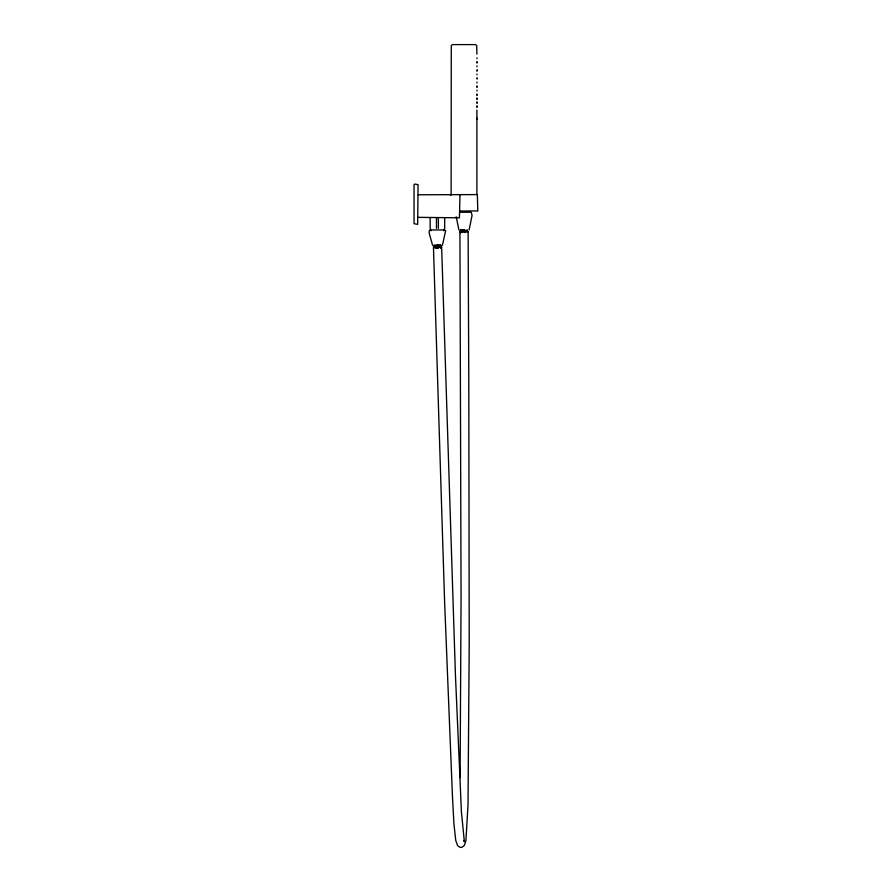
<?xml version="1.0" encoding="UTF-8"?>
<svg xmlns="http://www.w3.org/2000/svg" width="892" height="892" viewBox="0 0 892 892"><rect width="100%" height="100%" fill="white"/><g stroke="black" fill="none" stroke-linecap="round" stroke-linejoin="round"><path stroke-width="1.34" d="M440.012 246.125L440.079 247.251M460.595 229.913L460.45 232.767L460.562 230.047M476.897 54.111L476.741 45.726L475.692 44.6L452.333 44.6L451.274 45.726L451.118 194.512M476.975 107.163L476.975 106.07L476.975 107.085M476.975 103.138L476.975 102.034L476.975 103.059M476.975 94.139L476.975 95.165L476.975 94.329M476.975 90.973L476.975 90.114M476.975 70.981L477.287 69.799L476.975 70.825M476.975 65.863L476.975 66.788M460.094 777.601L461.064 598.142L459.938 231.697L465.591 231.418M476.975 58.727L476.975 57.868M476.975 74.85L476.975 73.991M462.011 232.399L462.257 230.181L464.977 230.192L464.988 232.477L465 230.627L465.078 232.455L466.739 230.114M436.311 248.5L436.712 245.122L437.002 248.444L437.403 245.088L438.106 245.077L438.195 248.166C439.834 239.368 437.615 251.834 439.41 245.389M438.407 247.708L438.786 245.423L436.511 245.701M438.117 245.456L437.493 247.798L437.426 245.478L436.824 246.894L436.723 245.501L436.11 247.708L436.043 245.501M469.092 229.969L472.069 215.463L471.266 212.24L459.692 212.24M467.14 230.872L467.419 230.025L467.441 231.909M443.859 230.783L444.673 228.363L444.673 217.615M442.41 245.289L445.632 230.783L444.673 229.969L430.178 229.969L429.197 230.783L429.197 233.191L432.587 245.289M476.986 119.305L476.986 118.123M460.629 231.664L465.579 231.34L460.105 231.374L460.974 231.652M418.326 194.768L477.354 194.601L477.777 210.913M417.668 224.282L418.069 184.677L414.691 184.031L414.044 184.677L414.044 223.691L417.423 224.327M464.141 841L463.896 840.465L464.353 841.557L461.409 811.843L455.433 674.921L441.64 247.151L433.456 247.374L444.629 602.624L452.489 797.113L453.95 824.175L455.756 840.465L457.652 845.727L460.216 847.4L461.766 847.355L464.253 845.549L465.914 840.61L468.021 804.785L469.214 644.035L468.802 384.073L468.122 231.652L459.938 231.697M441.64 247.151L435.965 247.508M461.978 231.363L465.133 231.24M464.319 230.772L465.802 230.448M436.745 246.515L433.4 246.794M437.626 246.404L434.917 246.627M462.134 231.374L468.122 231.652M461.788 229.802L462.379 229.779M463.037 229.757L464.431 229.746M459.581 211.047L477.454 210.913M450.025 194.835L451.33 194.835M463.684 229.969L464.342 229.969M437.091 245.289L437.738 245.289M439.946 245.077L438.853 247.363L438.786 245.467M434.883 245.501L435.463 246.783M476.975 83.001L476.975 82.053M418.136 217.336L459.436 217.815L459.982 195.393M461.197 230.125L461.822 232.399M430.97 230.783L430.156 228.363L430.156 217.615M458.934 229.969L456.202 216.812M439.957 245.345L440.358 247.809L440.403 245.3L440.782 247.184L440.96 246.114L441.061 247.965L440.927 245.222M434.727 247.519L434.426 245.267L434.46 247.586M440.392 245.088L440.693 247.731M434.348 247.597L434.103 245.311L433.958 247.374M476.975 78.017L477.287 79.042L476.975 78.217M476.975 86.078L476.975 87.104L476.975 86.268M460.439 230.013L460.573 232.712M440.726 245.11L440.804 247.731M434.95 247.497L434.872 245.222L436.032 245.144L436.132 248.511M476.897 110.05L476.908 194.512M438.362 217.615L438.362 228.363M436.467 217.615L436.467 228.363M476.975 98.098L476.975 99.19L476.975 98.165M476.975 61.827L476.975 62.841L476.975 61.905"/></g></svg>
